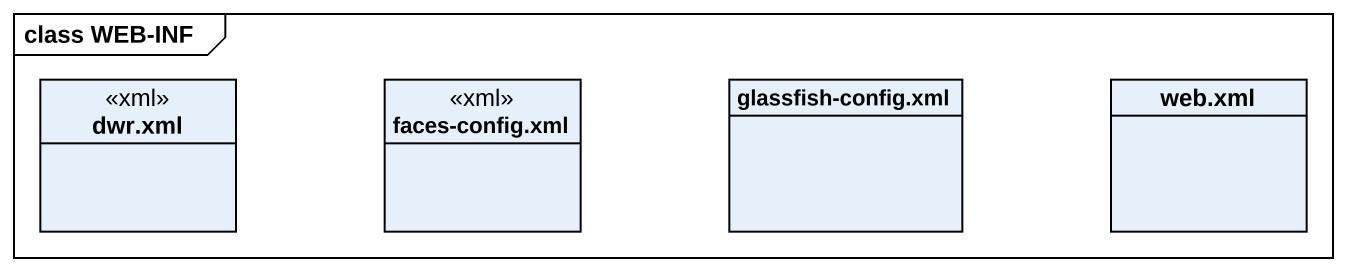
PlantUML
@startuml
mainframe class WEB-INF
hide circle
hide empty members
class "dwr.xml" as dwr_xml <<xml>>
class "faces-config.xml" as faces_config_xml <<xml>>
class "glassfish-config.xml" as glassfish_config_xml
class "web.xml" as web_xml
@enduml
